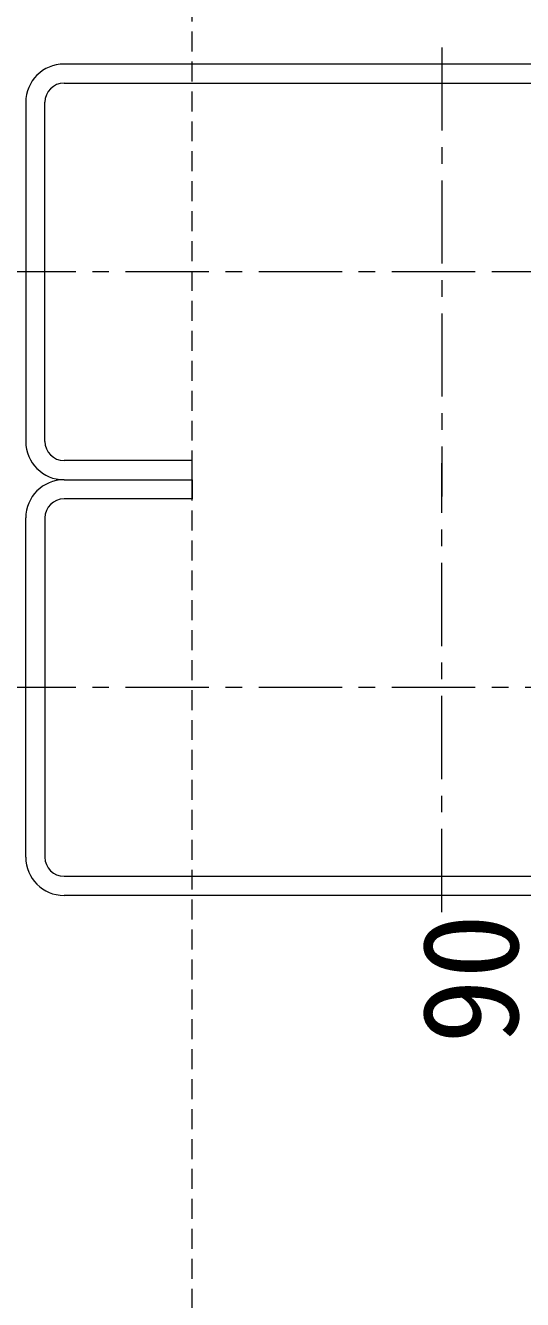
# Model space of a CAD drawing. Units: millimetres, scale not verified. Extents: x -840 to 840, y -594 to 594.
# Drawn here: x -491.4 to -431.7, y -67 to 86.3 of the extents above; entities that cross this region are included whole.
import ezdxf
from ezdxf.enums import TextEntityAlignment as Align

# ---------------------------------------------------------------- set-up
doc = ezdxf.new("R2010")
doc.units = ezdxf.units.MM
doc.header["$LTSCALE"] = 2
doc.linetypes.add('CHAIN1', pattern=[8, 5, -1, 1, -1])
doc.linetypes.add('DASHED1', pattern=[1.8, 1.2, -0.6])
for name, color, linetype, lineweight in [('0-B_寸法線', 7, 'Continuous', 9), ('0-F_中心線', 2, 'CHAIN1', 9), ('1-2_鋼材(C型・H鋼ｅｔｃ)', 7, 'Continuous', 9)]:
    doc.layers.add(name, color=color, linetype=linetype, lineweight=lineweight)
doc.styles.add('ＭＳ ゴシック', font='')
doc.styles.get('ＭＳ ゴシック').set_extended_font_data('MS Gothic')

msp = doc.modelspace()

# ---------------------------------------------------------------- linework, layer by layer
at = {"layer": '0-F_中心線'}
for p, q in [((-441.415, 83.63), (-441.415, 29.63)), ((-389.415, 56.63), (-493.415, 56.63)), ((-350.228, 56.63), (-435.199, 56.63)), ((-441.415, -20.37), (-441.415, 33.63)), ((-389.415, 6.63), (-493.415, 6.63))]:
    msp.add_line(p, q, dxfattribs=at)
at = {"layer": '1-2_鋼材(C型・H鋼ｅｔｃ)', "linetype": 'DASHED1'}
msp.add_line((-471.415, -395.67), (-471.415, 189.03), dxfattribs=at)
at = {"layer": '1-2_鋼材(C型・H鋼ｅｔｃ)'}
for p, q in [((-396.015, 81.63), (-486.815, 81.63)), ((-486.815, 79.33), (-396.015, 79.33)), ((-491.415, 77.03), (-491.415, 36.23)), ((-489.115, 36.23), (-489.115, 77.03)), ((-491.415, -13.77), (-491.415, 27.03)), ((-489.115, 27.03), (-489.115, -13.77)), ((-486.815, -16.07), (-396.015, -16.07)), ((-396.015, -18.37), (-486.815, -18.37))]:
    msp.add_line(p, q, dxfattribs=at)
for points in [[(-486.815, 31.63), (-471.415, 31.63), (-471.415, 33.93), (-486.815, 33.93)], [(-486.815, 31.63), (-471.415, 31.63), (-471.415, 29.33), (-486.815, 29.33)]]:
    msp.add_lwpolyline(points, dxfattribs=at)
for centre, radius, start, end in [((-486.815, 77.03), 4.6, 90, 180), ((-486.815, 77.03), 2.3, 90, 180), ((-486.815, 36.23), 4.6, 180, 270), ((-486.815, 36.23), 2.3, 180, 270), ((-486.815, 27.03), 4.6, 90, 180), ((-486.815, 27.03), 2.3, 90, 180), ((-486.815, -13.77), 4.6, 180, 270), ((-486.815, -13.77), 2.3, 180, 270)]:
    msp.add_arc(centre, radius, start, end, dxfattribs=at)

# ---------------------------------------------------------------- texts
at = {"layer": '0-B_寸法線', "style": 'ＭＳ ゴシック'}
msp.add_text('90', height=11.54, rotation=90, dxfattribs=at).set_placement((-428.794, -36.259), align=Align.BOTTOM_LEFT)

doc.saveas('drawing.dxf')
